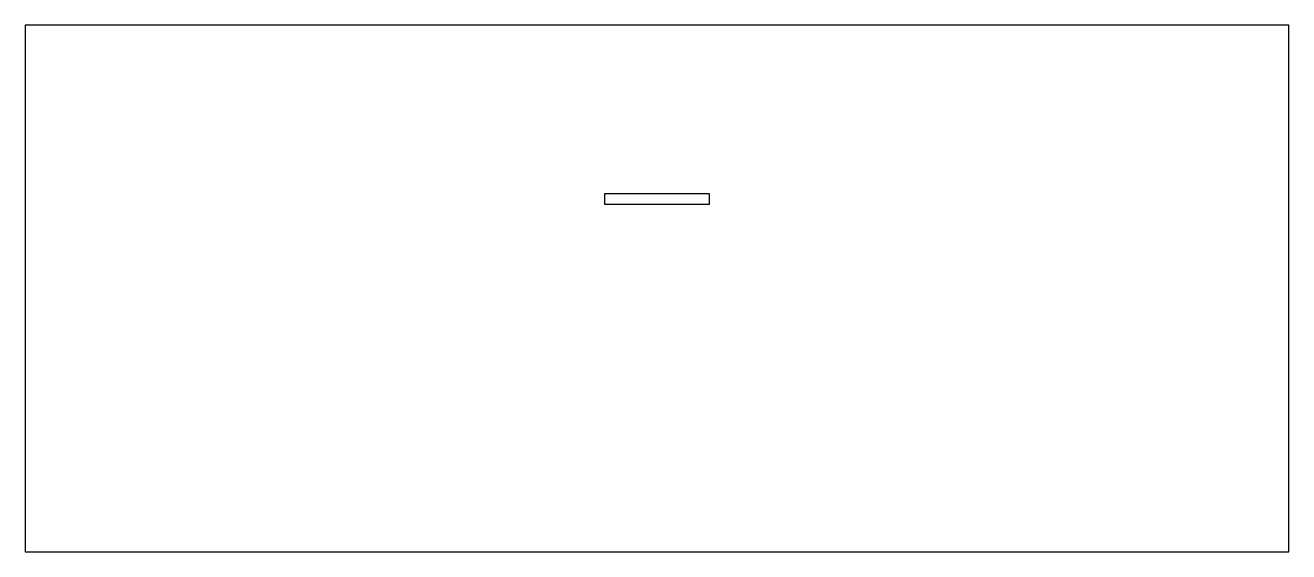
# Model space of a CAD drawing. Header units: millimetres. Extents: x 0 to 600, y -243 to 7.
import ezdxf

# ---------------------------------------------------------------- set-up
doc = ezdxf.new("R2010")
doc.units = ezdxf.units.MM

msp = doc.modelspace()

# ---------------------------------------------------------------- linework, layer by layer
at = {"color": 7, "linetype": 'Continuous', "lineweight": 25}
for p, q in [((600, 7.24), (0, 7.24)), ((0, 7.24), (0, -242.76)), ((600, -242.76), (600, 7.24)), ((325, -72.76), (275, -72.76)), ((275, -72.76), (275, -77.76)), ((275, -77.76), (325, -77.76)), ((325, -77.76), (325, -72.76)), ((0, -242.76), (600, -242.76))]:
    msp.add_line(p, q, dxfattribs=at)

doc.saveas('drawing.dxf')
